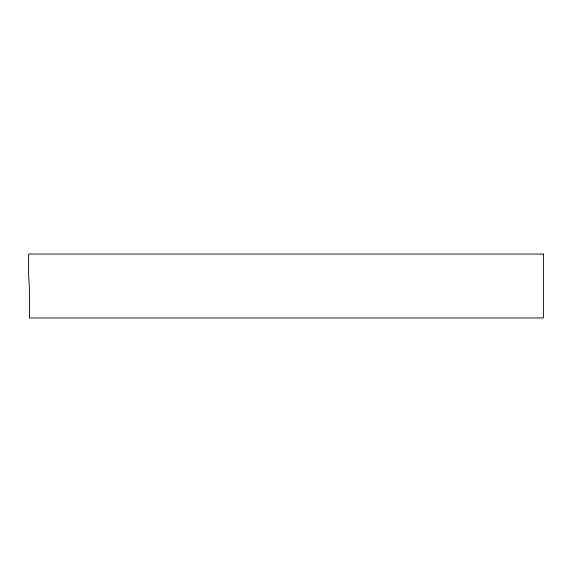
<?xml version="1.0" encoding="UTF-8"?>
<svg xmlns="http://www.w3.org/2000/svg" width="572" height="572" viewBox="0 0 572 572"><rect width="100%" height="100%" fill="white"/><g stroke="black" fill="none" stroke-linecap="round" stroke-linejoin="round"><path stroke-width="0.86" d="M543.4 254.04L28.6 254.04L28.6 275.346L29.265 286A21.257 1.666 -90 0 1 29.494 296.653L29.494 317.96L543.4 317.96L543.4 254.04"/></g></svg>
